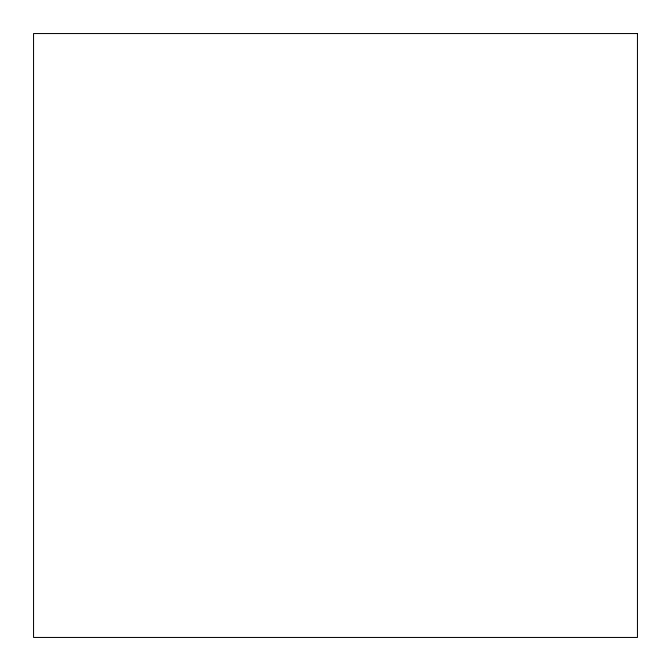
<?xml version="1.0" encoding="UTF-8"?>
<svg xmlns="http://www.w3.org/2000/svg" width="671" height="671" viewBox="0 0 671 671"><rect width="100%" height="100%" fill="white"/><g stroke="black" fill="none" stroke-linecap="round" stroke-linejoin="round"><path stroke-width="1.01" d="M637.45 33.55L33.55 33.55L33.55 637.45L637.45 637.45L637.45 33.55"/></g></svg>
